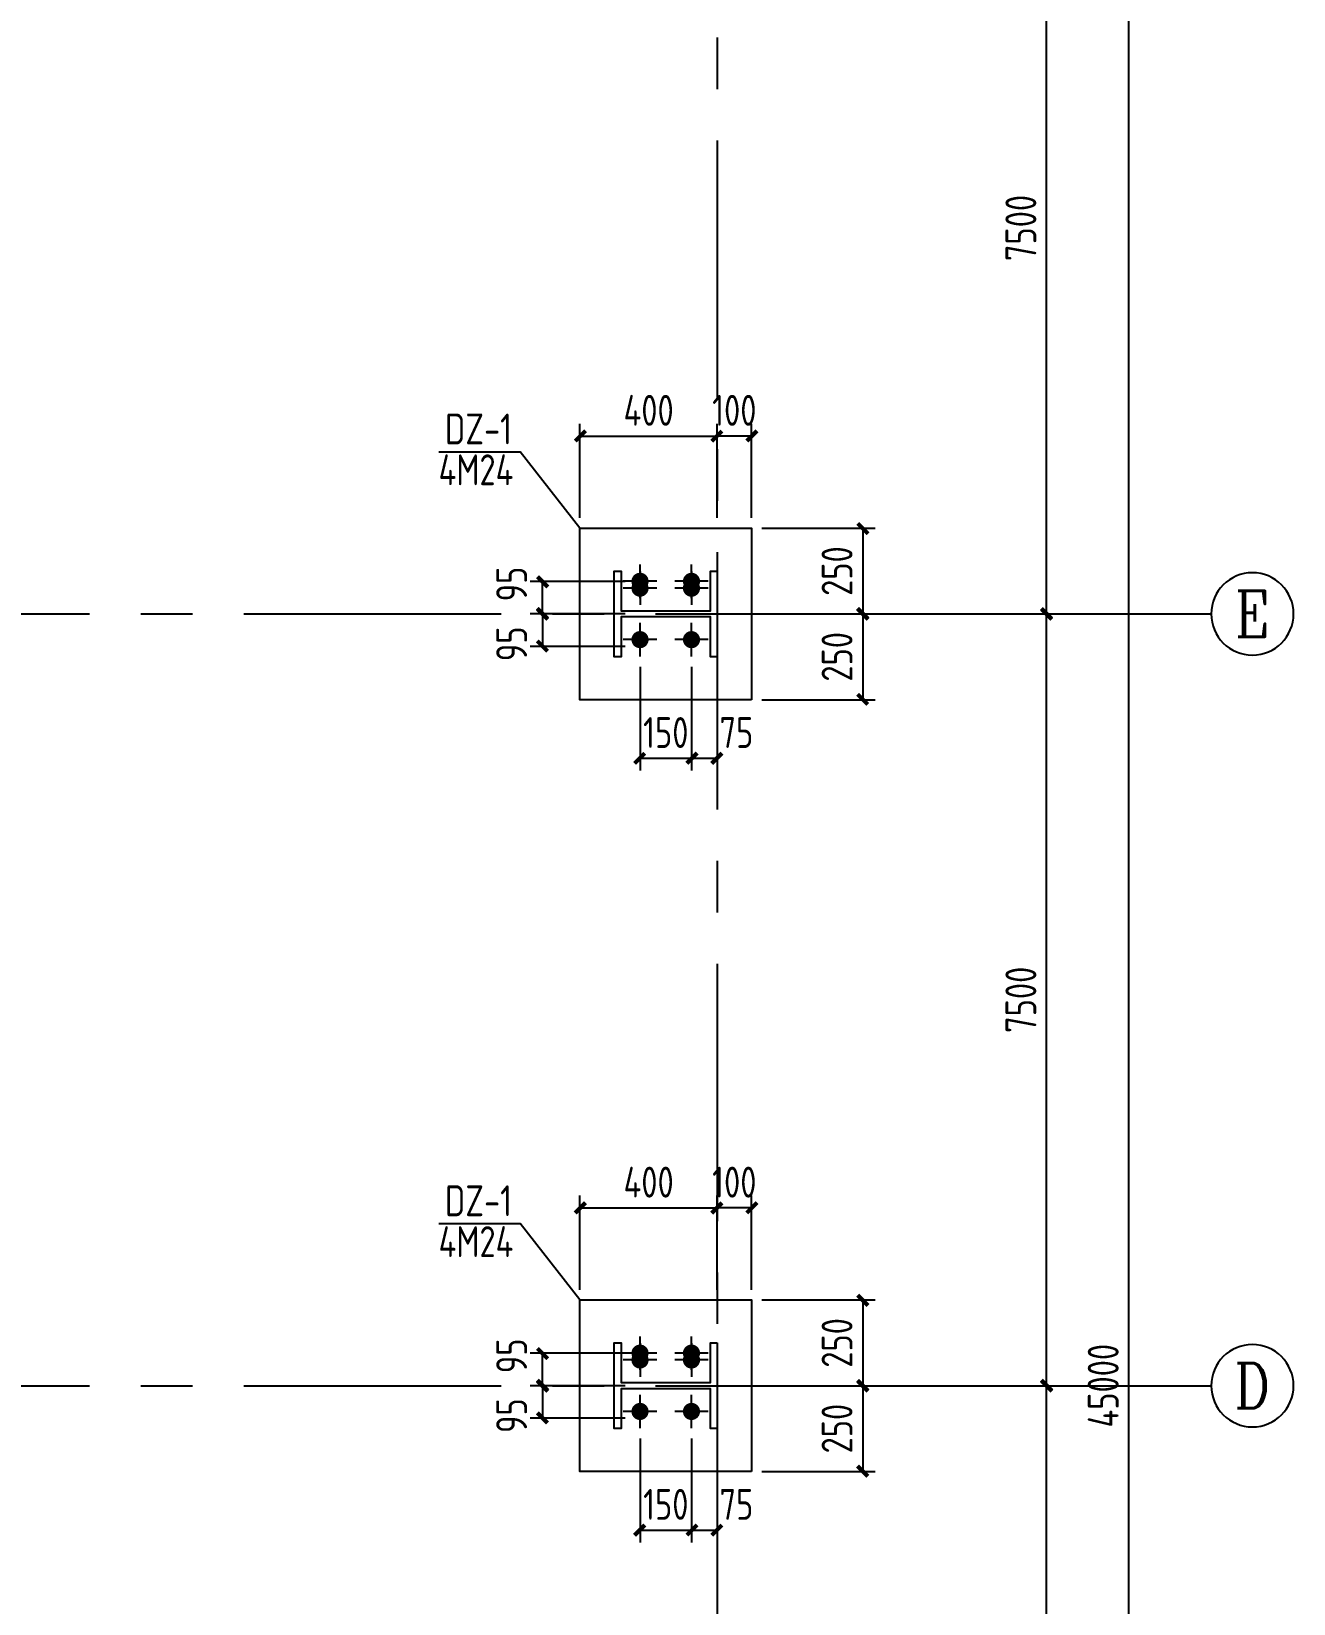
# Model space of a CAD drawing. Header units: millimetres. Extents: x 865490 to 879904, y 39442 to 44891.
# Drawn here: x 870213.7 to 870336.3, y 39725 to 39877.8 of the extents above; entities that cross this region are included whole.
import ezdxf
from ezdxf.enums import TextEntityAlignment as Align

# ---------------------------------------------------------------- set-up
doc = ezdxf.new("R2010")
doc.units = ezdxf.units.MM
doc.header["$LTSCALE"] = 1000
doc.header["$MEASUREMENT"] = 0
doc.linetypes.add('CENTER', pattern=[2, 1.25, -0.25, 0.25, -0.25])
doc.linetypes.add('DOTE', pattern=[2.42, 2, -0.2, 0.02, -0.2])
for name, color, linetype in [('AXIS', 3, 'Continuous'), ('AXIS_TEXT', 7, 'Continuous'), ('DIM', 7, 'Continuous'), ('DOTE', 1, 'DOTE'), ('M_Prof', 2, 'Continuous'), ('柱集中标注', 2, 'Continuous'), ('标注', 7, 'Continuous'), ('檩条', 34, 'Continuous')]:
    doc.layers.add(name, color=color, linetype=linetype)
doc.styles.add('_TCH_AXIS', font='COMPLEX', dxfattribs={"bigfont": 'GBCBIG'})
doc.styles.add('COMPLEX', font='COMPLEX')
doc.styles.add('GBHZ', font='gbenor.shx', dxfattribs={"width": 0.9, "bigfont": 'gbcbig.shx'})
doc.dimstyles.new('Y100', dxfattribs={"dimscale": 0, "dimtxt": 3, "dimasz": 0.01, "dimexe": 1.2, "dimexo": 2, "dimgap": 1, "dimtad": 1, "dimdec": 0, "dimlfac": 100, "dimzin": 0, "dimdsep": 46, "dimtxsty": 'GBHZ', "dimblk": 'DX', "dimcen": 0.09, "dimdle": 1, "dimclrd": 7, "dimclre": 7, "dimclrt": 7, "dimadec": 0, "dimazin": 0, "dimtfac": 1, "dimtdec": 0, "dimtix": 1, "dimtmove": 2, "dimatfit": 3, "dimldrblk": 'DX', "dimfxl": 0, "dimtolj": 1, "dimtzin": 0, "dimarcsym": 0})
doc.dimstyles.new('Y30', dxfattribs={"dimscale": 0, "dimtxt": 3, "dimasz": 0.01, "dimexe": 1.2, "dimexo": 1, "dimgap": 1, "dimtad": 1, "dimdec": 0, "dimlfac": 30, "dimzin": 0, "dimdsep": 46, "dimtxsty": 'GBHZ', "dimblk1": 'DX', "dimblk2": 'DX', "dimsah": 1, "dimcen": 0.09, "dimdle": 1, "dimadec": 0, "dimazin": 0, "dimtfac": 1, "dimtdec": 0, "dimtix": 1, "dimtmove": 2, "dimatfit": 3, "dimldrblk": 'DX', "dimfxl": 0, "dimtolj": 1, "dimtzin": 0, "dimarcsym": 0})

# ---------------------------------------------------------------- blocks, each defined once
blk = doc.blocks.new('_AXISO')
blk.add_circle((0, 0), 0.5)
at = {"layer": 'AXIS_TEXT', "style": 'COMPLEX', "width": 1.041667}
blk.add_attdef('A', text='', height=0.56, dxfattribs=at).set_placement((-0.25, -0.28), (0.25, -0.28), align=Align.FIT)
blk = doc.blocks.new('DX')
at = {"color": 0, "linetype": 'ByBlock', "const_width": 40}
blk.add_lwpolyline([(-54, -51), (46, 49)], dxfattribs=at)
blk = doc.blocks.new('*D1716')
at = {"layer": 'Defpoints', "color": 0, "transparency": 16777216}
for p in [(870296.31, 39746.22), (870312.31, 39746.22), (870296.31, 39671.22)]:
    blk.add_point(p, dxfattribs=at)
at = {"layer": 'dim', "color": 7, "lineweight": -2, "transparency": 16777216}
for p, q in [((870298.31, 39746.22), (870313.51, 39746.22)), ((870312.31, 39671.23), (870312.31, 39746.21)), ((870298.31, 39671.22), (870313.51, 39671.22))]:
    blk.add_line(p, q, dxfattribs=at)
at = {"layer": 'dim', "color": 7, "lineweight": -2, "transparency": 16777216, "xscale": 0.01, "yscale": 0.01, "zscale": 0.01}
for p, rotation in [((870312.31, 39746.22), 90), ((870312.31, 39671.22), 270)]:
    blk.add_blockref('DX', p, dxfattribs=dict(at, rotation=rotation))
at = {"layer": 'dim', "color": 7, "transparency": 16777216, "insert": (870309.81, 39708.72), "char_height": 3, "attachment_point": 5, "rotation": 90, "style": 'GBHZ'}
blk.add_mtext('\\A1;7500', dxfattribs=at)
blk = doc.blocks.new('*D1717')
at = {"layer": 'Defpoints', "color": 0, "transparency": 16777216}
for p in [(870296.31, 39821.22), (870312.31, 39821.22), (870296.31, 39746.22)]:
    blk.add_point(p, dxfattribs=at)
at = {"layer": 'dim', "color": 7, "lineweight": -2, "transparency": 16777216}
for p, q in [((870298.31, 39821.22), (870313.51, 39821.22)), ((870312.31, 39746.23), (870312.31, 39821.21)), ((870298.31, 39746.22), (870313.51, 39746.22))]:
    blk.add_line(p, q, dxfattribs=at)
at = {"layer": 'dim', "color": 7, "lineweight": -2, "transparency": 16777216, "xscale": 0.01, "yscale": 0.01, "zscale": 0.01}
for p, rotation in [((870312.31, 39821.22), 90), ((870312.31, 39746.22), 270)]:
    blk.add_blockref('DX', p, dxfattribs=dict(at, rotation=rotation))
at = {"layer": 'dim', "color": 7, "transparency": 16777216, "insert": (870309.81, 39783.72), "char_height": 3, "attachment_point": 5, "rotation": 90, "style": 'GBHZ'}
blk.add_mtext('\\A1;7500', dxfattribs=at)
blk = doc.blocks.new('*D1718')
at = {"layer": 'Defpoints', "color": 0, "transparency": 16777216}
for p in [(870296.31, 39896.22), (870312.31, 39896.22), (870296.31, 39821.22)]:
    blk.add_point(p, dxfattribs=at)
at = {"layer": 'dim', "color": 7, "lineweight": -2, "transparency": 16777216}
for p, q in [((870298.31, 39896.22), (870313.51, 39896.22)), ((870312.31, 39821.23), (870312.31, 39896.21)), ((870298.31, 39821.22), (870313.51, 39821.22))]:
    blk.add_line(p, q, dxfattribs=at)
at = {"layer": 'dim', "color": 7, "lineweight": -2, "transparency": 16777216, "xscale": 0.01, "yscale": 0.01, "zscale": 0.01}
for p, rotation in [((870312.31, 39896.22), 90), ((870312.31, 39821.22), 270)]:
    blk.add_blockref('DX', p, dxfattribs=dict(at, rotation=rotation))
at = {"layer": 'dim', "color": 7, "transparency": 16777216, "insert": (870309.81, 39858.72), "char_height": 3, "attachment_point": 5, "rotation": 90, "style": 'GBHZ'}
blk.add_mtext('\\A1;7500', dxfattribs=at)
blk = doc.blocks.new('*D1720')
at = {"layer": 'Defpoints', "color": 0, "transparency": 16777216}
for p in [(870296.31, 39971.22), (870320.31, 39971.22), (870296.31, 39521.22)]:
    blk.add_point(p, dxfattribs=at)
at = {"layer": 'dim', "color": 7, "lineweight": -2, "transparency": 16777216}
for p, q in [((870298.31, 39971.22), (870321.51, 39971.22)), ((870320.31, 39521.23), (870320.31, 39971.21)), ((870298.31, 39521.22), (870321.51, 39521.22))]:
    blk.add_line(p, q, dxfattribs=at)
at = {"layer": 'dim', "color": 7, "lineweight": -2, "transparency": 16777216, "xscale": 0.01, "yscale": 0.01, "zscale": 0.01}
for p, rotation in [((870320.31, 39971.22), 90), ((870320.31, 39521.22), 270)]:
    blk.add_blockref('DX', p, dxfattribs=dict(at, rotation=rotation))
at = {"layer": 'dim', "color": 7, "transparency": 16777216, "insert": (870317.81, 39746.22), "char_height": 3, "attachment_point": 5, "rotation": 90, "style": 'GBHZ'}
blk.add_mtext('\\A1;45000', dxfattribs=at)
blk = doc.blocks.new('*D1882')
at = {"layer": 'Defpoints', "color": 0, "transparency": 16777216}
for p in [(870280.31, 39763.5), (870266.97, 39754.55), (870280.31, 39754.55)]:
    blk.add_point(p, dxfattribs=at)
at = {"layer": 'dim', "color": 0, "lineweight": -2, "transparency": 16777216}
for p, q in [((870266.97, 39755.55), (870266.97, 39764.7)), ((870280.31, 39755.55), (870280.31, 39764.7)), ((870266.98, 39763.5), (870280.3, 39763.5))]:
    blk.add_line(p, q, dxfattribs=at)
at = {"layer": 'dim', "color": 0, "lineweight": -2, "transparency": 16777216, "xscale": 0.01, "yscale": 0.01, "zscale": 0.01, "rotation": 180}
blk.add_blockref('DX', (870266.97, 39763.5), dxfattribs=at)
at = {"layer": 'dim', "color": 0, "lineweight": -2, "transparency": 16777216, "xscale": 0.01, "yscale": 0.01, "zscale": 0.01}
blk.add_blockref('DX', (870280.31, 39763.5), dxfattribs=at)
at = {"layer": 'dim', "color": 0, "transparency": 16777216, "insert": (870273.64, 39766), "char_height": 3, "attachment_point": 5, "style": 'GBHZ'}
blk.add_mtext('\\A1;400', dxfattribs=at)
blk = doc.blocks.new('*D1883')
at = {"layer": 'Defpoints', "color": 0, "transparency": 16777216}
for p in [(870283.64, 39754.55), (870283.64, 39746.22), (870294.45, 39746.22)]:
    blk.add_point(p, dxfattribs=at)
at = {"layer": 'dim', "color": 0, "lineweight": -2, "transparency": 16777216}
for p, q in [((870284.64, 39754.55), (870295.65, 39754.55)), ((870294.45, 39754.54), (870294.45, 39746.23)), ((870284.64, 39746.22), (870295.65, 39746.22))]:
    blk.add_line(p, q, dxfattribs=at)
at = {"layer": 'dim', "color": 0, "lineweight": -2, "transparency": 16777216, "xscale": 0.01, "yscale": 0.01, "zscale": 0.01}
for p, rotation in [((870294.45, 39754.55), 90), ((870294.45, 39746.22), 270)]:
    blk.add_blockref('DX', p, dxfattribs=dict(at, rotation=rotation))
at = {"layer": 'dim', "color": 0, "transparency": 16777216, "insert": (870291.95, 39750.38), "char_height": 3, "attachment_point": 5, "rotation": 90, "style": 'GBHZ'}
blk.add_mtext('\\A1;250', dxfattribs=at)
blk = doc.blocks.new('*D1884')
at = {"layer": 'Defpoints', "color": 0, "transparency": 16777216}
for p in [(870283.64, 39746.22), (870283.64, 39737.88), (870294.45, 39737.88)]:
    blk.add_point(p, dxfattribs=at)
at = {"layer": 'dim', "color": 0, "lineweight": -2, "transparency": 16777216}
for p, q in [((870284.64, 39746.22), (870295.65, 39746.22)), ((870294.45, 39746.21), (870294.45, 39737.89)), ((870284.64, 39737.88), (870295.65, 39737.88))]:
    blk.add_line(p, q, dxfattribs=at)
at = {"layer": 'dim', "color": 0, "lineweight": -2, "transparency": 16777216, "xscale": 0.01, "yscale": 0.01, "zscale": 0.01}
for p, rotation in [((870294.45, 39746.22), 90), ((870294.45, 39737.88), 270)]:
    blk.add_blockref('DX', p, dxfattribs=dict(at, rotation=rotation))
at = {"layer": 'dim', "color": 0, "transparency": 16777216, "insert": (870291.95, 39742.05), "char_height": 3, "attachment_point": 5, "rotation": 90, "style": 'GBHZ'}
blk.add_mtext('\\A1;250', dxfattribs=at)
blk = doc.blocks.new('*D1885')
at = {"layer": 'Defpoints', "color": 0, "transparency": 16777216}
for p in [(870263.33, 39749.38), (870272.37, 39749.38), (870272.37, 39746.22)]:
    blk.add_point(p, dxfattribs=at)
at = {"layer": 'dim', "color": 0, "lineweight": -2, "transparency": 16777216}
for p, q in [((870271.37, 39749.38), (870262.13, 39749.38)), ((870263.33, 39746.23), (870263.33, 39749.37)), ((870271.37, 39746.22), (870262.13, 39746.22))]:
    blk.add_line(p, q, dxfattribs=at)
at = {"layer": 'dim', "color": 0, "lineweight": -2, "transparency": 16777216, "xscale": 0.01, "yscale": 0.01, "zscale": 0.01}
for p, rotation in [((870263.33, 39749.38), 90), ((870263.33, 39746.22), 270)]:
    blk.add_blockref('DX', p, dxfattribs=dict(at, rotation=rotation))
at = {"layer": 'dim', "color": 0, "transparency": 16777216, "insert": (870260.33, 39749.12), "char_height": 3, "attachment_point": 5, "rotation": 90, "style": 'GBHZ'}
blk.add_mtext('\\A1;95', dxfattribs=at)
blk = doc.blocks.new('*D1886')
at = {"layer": 'Defpoints', "color": 0, "transparency": 16777216}
for p in [(870272.81, 39742.09), (870277.81, 39742.09), (870277.81, 39732.19)]:
    blk.add_point(p, dxfattribs=at)
at = {"layer": '标注', "color": 0, "lineweight": -2, "transparency": 16777216}
for p, q in [((870272.81, 39741.09), (870272.81, 39730.99)), ((870277.81, 39741.09), (870277.81, 39730.99)), ((870272.8, 39732.19), (870272.79, 39732.19)), ((870272.81, 39732.19), (870277.81, 39732.19)), ((870277.82, 39732.19), (870277.83, 39732.19))]:
    blk.add_line(p, q, dxfattribs=at)
at = {"layer": '标注', "color": 0, "lineweight": -2, "transparency": 16777216, "xscale": 0.01, "yscale": 0.01, "zscale": 0.01}
blk.add_blockref('DX', (870272.81, 39732.19), dxfattribs=at)
at = {"layer": '标注', "color": 0, "lineweight": -2, "transparency": 16777216, "xscale": 0.01, "yscale": 0.01, "zscale": 0.01, "rotation": 180}
blk.add_blockref('DX', (870277.81, 39732.19), dxfattribs=at)
at = {"layer": '标注', "color": 0, "transparency": 16777216, "insert": (870275.31, 39734.69), "char_height": 3, "attachment_point": 5, "style": 'GBHZ'}
blk.add_mtext('\\A1;150', dxfattribs=at)
blk = doc.blocks.new('*D1887')
at = {"layer": 'Defpoints', "color": 0, "transparency": 16777216}
for p in [(870277.81, 39742.09), (870280.31, 39742.05), (870280.31, 39732.19)]:
    blk.add_point(p, dxfattribs=at)
at = {"layer": '标注', "color": 0, "lineweight": -2, "transparency": 16777216}
for p, q in [((870277.81, 39741.09), (870277.81, 39730.99)), ((870280.31, 39741.05), (870280.31, 39730.99)), ((870277.82, 39732.19), (870280.3, 39732.19))]:
    blk.add_line(p, q, dxfattribs=at)
at = {"layer": '标注', "color": 0, "lineweight": -2, "transparency": 16777216, "xscale": 0.01, "yscale": 0.01, "zscale": 0.01, "rotation": 180}
blk.add_blockref('DX', (870277.81, 39732.19), dxfattribs=at)
at = {"layer": '标注', "color": 0, "lineweight": -2, "transparency": 16777216, "xscale": 0.01, "yscale": 0.01, "zscale": 0.01}
blk.add_blockref('DX', (870280.31, 39732.19), dxfattribs=at)
at = {"layer": '标注', "color": 0, "transparency": 16777216, "insert": (870282.17, 39734.69), "char_height": 3, "attachment_point": 5, "style": 'GBHZ'}
blk.add_mtext('\\A1;75', dxfattribs=at)
blk = doc.blocks.new('*D1888')
at = {"layer": 'Defpoints', "color": 0, "transparency": 16777216}
for p in [(870280.31, 39763.5), (870280.31, 39754.55), (870283.64, 39754.55)]:
    blk.add_point(p, dxfattribs=at)
at = {"layer": 'dim', "color": 0, "lineweight": -2, "transparency": 16777216}
for p, q in [((870280.31, 39755.55), (870280.31, 39764.7)), ((870283.64, 39755.55), (870283.64, 39764.7)), ((870280.3, 39763.5), (870280.29, 39763.5)), ((870283.64, 39763.5), (870280.31, 39763.5)), ((870283.65, 39763.5), (870283.66, 39763.5))]:
    blk.add_line(p, q, dxfattribs=at)
at = {"layer": 'dim', "color": 0, "lineweight": -2, "transparency": 16777216, "xscale": 0.01, "yscale": 0.01, "zscale": 0.01}
blk.add_blockref('DX', (870280.31, 39763.5), dxfattribs=at)
at = {"layer": 'dim', "color": 0, "lineweight": -2, "transparency": 16777216, "xscale": 0.01, "yscale": 0.01, "zscale": 0.01, "rotation": 180}
blk.add_blockref('DX', (870283.64, 39763.5), dxfattribs=at)
at = {"layer": 'dim', "color": 0, "transparency": 16777216, "insert": (870281.97, 39766), "char_height": 3, "attachment_point": 5, "style": 'GBHZ'}
blk.add_mtext('\\A1;100', dxfattribs=at)
blk = doc.blocks.new('*D1889')
at = {"layer": 'Defpoints', "color": 0, "transparency": 16777216}
for p in [(870272.37, 39746.22), (870263.33, 39743.05), (870272.37, 39743.05)]:
    blk.add_point(p, dxfattribs=at)
at = {"layer": 'dim', "color": 0, "lineweight": -2, "transparency": 16777216}
for p, q in [((870271.37, 39746.22), (870262.13, 39746.22)), ((870263.33, 39746.21), (870263.33, 39743.06)), ((870271.37, 39743.05), (870262.13, 39743.05))]:
    blk.add_line(p, q, dxfattribs=at)
at = {"layer": 'dim', "color": 0, "lineweight": -2, "transparency": 16777216, "xscale": 0.01, "yscale": 0.01, "zscale": 0.01}
for p, rotation in [((870263.33, 39746.22), 90), ((870263.33, 39743.05), 270)]:
    blk.add_blockref('DX', p, dxfattribs=dict(at, rotation=rotation))
at = {"layer": 'dim', "color": 0, "transparency": 16777216, "insert": (870260.33, 39743.31), "char_height": 3, "attachment_point": 5, "rotation": 90, "style": 'GBHZ'}
blk.add_mtext('\\A1;95', dxfattribs=at)
blk = doc.blocks.new('*D1850')
at = {"layer": 'Defpoints', "color": 0, "transparency": 16777216}
for p in [(870280.31, 39838.5), (870266.97, 39829.55), (870280.31, 39829.55)]:
    blk.add_point(p, dxfattribs=at)
at = {"layer": 'dim', "color": 0, "lineweight": -2, "transparency": 16777216}
for p, q in [((870266.97, 39830.55), (870266.97, 39839.7)), ((870280.31, 39830.55), (870280.31, 39839.7)), ((870266.98, 39838.5), (870280.3, 39838.5))]:
    blk.add_line(p, q, dxfattribs=at)
at = {"layer": 'dim', "color": 0, "lineweight": -2, "transparency": 16777216, "xscale": 0.01, "yscale": 0.01, "zscale": 0.01, "rotation": 180}
blk.add_blockref('DX', (870266.97, 39838.5), dxfattribs=at)
at = {"layer": 'dim', "color": 0, "lineweight": -2, "transparency": 16777216, "xscale": 0.01, "yscale": 0.01, "zscale": 0.01}
blk.add_blockref('DX', (870280.31, 39838.5), dxfattribs=at)
at = {"layer": 'dim', "color": 0, "transparency": 16777216, "insert": (870273.64, 39841), "char_height": 3, "attachment_point": 5, "style": 'GBHZ'}
blk.add_mtext('\\A1;400', dxfattribs=at)
blk = doc.blocks.new('*D1851')
at = {"layer": 'Defpoints', "color": 0, "transparency": 16777216}
for p in [(870283.64, 39829.55), (870283.64, 39821.22), (870294.45, 39821.22)]:
    blk.add_point(p, dxfattribs=at)
at = {"layer": 'dim', "color": 0, "lineweight": -2, "transparency": 16777216}
for p, q in [((870284.64, 39829.55), (870295.65, 39829.55)), ((870294.45, 39829.54), (870294.45, 39821.23)), ((870284.64, 39821.22), (870295.65, 39821.22))]:
    blk.add_line(p, q, dxfattribs=at)
at = {"layer": 'dim', "color": 0, "lineweight": -2, "transparency": 16777216, "xscale": 0.01, "yscale": 0.01, "zscale": 0.01}
for p, rotation in [((870294.45, 39829.55), 90), ((870294.45, 39821.22), 270)]:
    blk.add_blockref('DX', p, dxfattribs=dict(at, rotation=rotation))
at = {"layer": 'dim', "color": 0, "transparency": 16777216, "insert": (870291.95, 39825.38), "char_height": 3, "attachment_point": 5, "rotation": 90, "style": 'GBHZ'}
blk.add_mtext('\\A1;250', dxfattribs=at)
blk = doc.blocks.new('*D1852')
at = {"layer": 'Defpoints', "color": 0, "transparency": 16777216}
for p in [(870283.64, 39821.22), (870283.64, 39812.88), (870294.45, 39812.88)]:
    blk.add_point(p, dxfattribs=at)
at = {"layer": 'dim', "color": 0, "lineweight": -2, "transparency": 16777216}
for p, q in [((870284.64, 39821.22), (870295.65, 39821.22)), ((870294.45, 39821.21), (870294.45, 39812.89)), ((870284.64, 39812.88), (870295.65, 39812.88))]:
    blk.add_line(p, q, dxfattribs=at)
at = {"layer": 'dim', "color": 0, "lineweight": -2, "transparency": 16777216, "xscale": 0.01, "yscale": 0.01, "zscale": 0.01}
for p, rotation in [((870294.45, 39821.22), 90), ((870294.45, 39812.88), 270)]:
    blk.add_blockref('DX', p, dxfattribs=dict(at, rotation=rotation))
at = {"layer": 'dim', "color": 0, "transparency": 16777216, "insert": (870291.95, 39817.05), "char_height": 3, "attachment_point": 5, "rotation": 90, "style": 'GBHZ'}
blk.add_mtext('\\A1;250', dxfattribs=at)
blk = doc.blocks.new('*D1853')
at = {"layer": 'Defpoints', "color": 0, "transparency": 16777216}
for p in [(870263.33, 39824.38), (870272.37, 39824.38), (870272.37, 39821.22)]:
    blk.add_point(p, dxfattribs=at)
at = {"layer": 'dim', "color": 0, "lineweight": -2, "transparency": 16777216}
for p, q in [((870271.37, 39824.38), (870262.13, 39824.38)), ((870263.33, 39821.23), (870263.33, 39824.37)), ((870271.37, 39821.22), (870262.13, 39821.22))]:
    blk.add_line(p, q, dxfattribs=at)
at = {"layer": 'dim', "color": 0, "lineweight": -2, "transparency": 16777216, "xscale": 0.01, "yscale": 0.01, "zscale": 0.01}
for p, rotation in [((870263.33, 39824.38), 90), ((870263.33, 39821.22), 270)]:
    blk.add_blockref('DX', p, dxfattribs=dict(at, rotation=rotation))
at = {"layer": 'dim', "color": 0, "transparency": 16777216, "insert": (870260.33, 39824.12), "char_height": 3, "attachment_point": 5, "rotation": 90, "style": 'GBHZ'}
blk.add_mtext('\\A1;95', dxfattribs=at)
blk = doc.blocks.new('*D1854')
at = {"layer": 'Defpoints', "color": 0, "transparency": 16777216}
for p in [(870272.81, 39817.09), (870277.81, 39817.09), (870277.81, 39807.19)]:
    blk.add_point(p, dxfattribs=at)
at = {"layer": '标注', "color": 0, "lineweight": -2, "transparency": 16777216}
for p, q in [((870272.81, 39816.09), (870272.81, 39805.99)), ((870277.81, 39816.09), (870277.81, 39805.99)), ((870272.8, 39807.19), (870272.79, 39807.19)), ((870272.81, 39807.19), (870277.81, 39807.19)), ((870277.82, 39807.19), (870277.83, 39807.19))]:
    blk.add_line(p, q, dxfattribs=at)
at = {"layer": '标注', "color": 0, "lineweight": -2, "transparency": 16777216, "xscale": 0.01, "yscale": 0.01, "zscale": 0.01}
blk.add_blockref('DX', (870272.81, 39807.19), dxfattribs=at)
at = {"layer": '标注', "color": 0, "lineweight": -2, "transparency": 16777216, "xscale": 0.01, "yscale": 0.01, "zscale": 0.01, "rotation": 180}
blk.add_blockref('DX', (870277.81, 39807.19), dxfattribs=at)
at = {"layer": '标注', "color": 0, "transparency": 16777216, "insert": (870275.31, 39809.69), "char_height": 3, "attachment_point": 5, "style": 'GBHZ'}
blk.add_mtext('\\A1;150', dxfattribs=at)
blk = doc.blocks.new('*D1855')
at = {"layer": 'Defpoints', "color": 0, "transparency": 16777216}
for p in [(870277.81, 39817.09), (870280.31, 39817.05), (870280.31, 39807.19)]:
    blk.add_point(p, dxfattribs=at)
at = {"layer": '标注', "color": 0, "lineweight": -2, "transparency": 16777216}
for p, q in [((870277.81, 39816.09), (870277.81, 39805.99)), ((870280.31, 39816.05), (870280.31, 39805.99)), ((870277.82, 39807.19), (870280.3, 39807.19))]:
    blk.add_line(p, q, dxfattribs=at)
at = {"layer": '标注', "color": 0, "lineweight": -2, "transparency": 16777216, "xscale": 0.01, "yscale": 0.01, "zscale": 0.01, "rotation": 180}
blk.add_blockref('DX', (870277.81, 39807.19), dxfattribs=at)
at = {"layer": '标注', "color": 0, "lineweight": -2, "transparency": 16777216, "xscale": 0.01, "yscale": 0.01, "zscale": 0.01}
blk.add_blockref('DX', (870280.31, 39807.19), dxfattribs=at)
at = {"layer": '标注', "color": 0, "transparency": 16777216, "insert": (870282.17, 39809.69), "char_height": 3, "attachment_point": 5, "style": 'GBHZ'}
blk.add_mtext('\\A1;75', dxfattribs=at)
blk = doc.blocks.new('*D1856')
at = {"layer": 'Defpoints', "color": 0, "transparency": 16777216}
for p in [(870280.31, 39838.5), (870280.31, 39829.55), (870283.64, 39829.55)]:
    blk.add_point(p, dxfattribs=at)
at = {"layer": 'dim', "color": 0, "lineweight": -2, "transparency": 16777216}
for p, q in [((870280.31, 39830.55), (870280.31, 39839.7)), ((870283.64, 39830.55), (870283.64, 39839.7)), ((870280.3, 39838.5), (870280.29, 39838.5)), ((870283.64, 39838.5), (870280.31, 39838.5)), ((870283.65, 39838.5), (870283.66, 39838.5))]:
    blk.add_line(p, q, dxfattribs=at)
at = {"layer": 'dim', "color": 0, "lineweight": -2, "transparency": 16777216, "xscale": 0.01, "yscale": 0.01, "zscale": 0.01}
blk.add_blockref('DX', (870280.31, 39838.5), dxfattribs=at)
at = {"layer": 'dim', "color": 0, "lineweight": -2, "transparency": 16777216, "xscale": 0.01, "yscale": 0.01, "zscale": 0.01, "rotation": 180}
blk.add_blockref('DX', (870283.64, 39838.5), dxfattribs=at)
at = {"layer": 'dim', "color": 0, "transparency": 16777216, "insert": (870281.97, 39841), "char_height": 3, "attachment_point": 5, "style": 'GBHZ'}
blk.add_mtext('\\A1;100', dxfattribs=at)
blk = doc.blocks.new('*D1857')
at = {"layer": 'Defpoints', "color": 0, "transparency": 16777216}
for p in [(870272.37, 39821.22), (870263.33, 39818.05), (870272.37, 39818.05)]:
    blk.add_point(p, dxfattribs=at)
at = {"layer": 'dim', "color": 0, "lineweight": -2, "transparency": 16777216}
for p, q in [((870271.37, 39821.22), (870262.13, 39821.22)), ((870263.33, 39821.21), (870263.33, 39818.06)), ((870271.37, 39818.05), (870262.13, 39818.05))]:
    blk.add_line(p, q, dxfattribs=at)
at = {"layer": 'dim', "color": 0, "lineweight": -2, "transparency": 16777216, "xscale": 0.01, "yscale": 0.01, "zscale": 0.01}
for p, rotation in [((870263.33, 39821.22), 90), ((870263.33, 39818.05), 270)]:
    blk.add_blockref('DX', p, dxfattribs=dict(at, rotation=rotation))
at = {"layer": 'dim', "color": 0, "transparency": 16777216, "insert": (870260.33, 39818.31), "char_height": 3, "attachment_point": 5, "rotation": 90, "style": 'GBHZ'}
blk.add_mtext('\\A1;95', dxfattribs=at)

msp = doc.modelspace()

# ---------------------------------------------------------------- linework, layer by layer
for p, q in [((870272.805, 39822.759), (870272.805, 39826.009)), ((870272.805, 39825.343), (870272.805, 39822.093)), ((870277.805, 39822.759), (870277.805, 39826.009)), ((870277.805, 39825.343), (870277.805, 39822.093)), ((870274.43, 39824.384), (870271.18, 39824.384)), ((870274.43, 39823.718), (870271.18, 39823.718)), ((870279.43, 39824.384), (870276.18, 39824.384)), ((870279.43, 39823.718), (870276.18, 39823.718)), ((870272.805, 39817.093), (870272.805, 39820.343)), ((870277.805, 39817.093), (870277.805, 39820.343)), ((870274.43, 39818.718), (870271.18, 39818.718)), ((870279.43, 39818.718), (870276.18, 39818.718)), ((870272.805, 39747.759), (870272.805, 39751.009)), ((870272.805, 39750.343), (870272.805, 39747.093)), ((870277.805, 39747.759), (870277.805, 39751.009)), ((870277.805, 39750.343), (870277.805, 39747.093)), ((870274.43, 39749.384), (870271.18, 39749.384)), ((870274.43, 39748.718), (870271.18, 39748.718)), ((870279.43, 39749.384), (870276.18, 39749.384)), ((870279.43, 39748.718), (870276.18, 39748.718)), ((870272.805, 39742.093), (870272.805, 39745.343)), ((870277.805, 39742.093), (870277.805, 39745.343)), ((870274.43, 39743.718), (870271.18, 39743.718)), ((870279.43, 39743.718), (870276.18, 39743.718))]:
    msp.add_line(p, q)
for points in [[(870283.639, 39812.884), (870266.972, 39812.884), (870266.972, 39829.551), (870283.639, 39829.551)], [(870283.639, 39737.884), (870266.972, 39737.884), (870266.972, 39754.551), (870283.639, 39754.551)]]:
    msp.add_lwpolyline(points, close=True)
at = {"layer": 'AXIS', "color": 0}
for p, q in [((870296.305, 39821.218), (870328.305, 39821.218)), ((870296.305, 39746.218), (870328.305, 39746.218))]:
    msp.add_line(p, q, dxfattribs=at)
at = {"layer": 'dim', "const_width": 0.833}
for points in [[(870272.805, 39824.801, -1), (870272.805, 39823.968, -1)], [(870277.805, 39824.801, -1), (870277.805, 39823.968, -1)], [(870272.805, 39823.301, 1), (870272.805, 39824.134, 1)], [(870277.805, 39823.301, 1), (870277.805, 39824.134, 1)], [(870272.805, 39819.134, -1), (870272.805, 39818.301, -1)], [(870277.805, 39819.134, -1), (870277.805, 39818.301, -1)], [(870272.805, 39749.801, -1), (870272.805, 39748.968, -1)], [(870277.805, 39749.801, -1), (870277.805, 39748.968, -1)], [(870272.805, 39748.301, 1), (870272.805, 39749.134, 1)], [(870277.805, 39748.301, 1), (870277.805, 39749.134, 1)], [(870272.805, 39744.134, -1), (870272.805, 39743.301, -1)], [(870277.805, 39744.134, -1), (870277.805, 39743.301, -1)]]:
    msp.add_lwpolyline(points, format="xyb", close=True, dxfattribs=at)
at = {"layer": 'DOTE', "linetype": 'CENTER', "ltscale": 0.02}
for p, q in [((870280.305, 39987.218), (870280.305, 39505.218)), ((869794.305, 39821.218), (870296.305, 39821.218)), ((869794.305, 39746.218), (870296.305, 39746.218))]:
    msp.add_line(p, q, dxfattribs=at)
at = {"layer": 'M_Prof'}
for points in [[(870280.305, 39825.384), (870280.305, 39817.051), (870279.639, 39817.051), (870279.639, 39820.918), (870270.972, 39820.918), (870270.972, 39817.051), (870270.305, 39817.051), (870270.305, 39825.384), (870270.972, 39825.384), (870270.972, 39821.518), (870279.639, 39821.518), (870279.639, 39825.384)], [(870280.305, 39750.384), (870280.305, 39742.051), (870279.639, 39742.051), (870279.639, 39745.918), (870270.972, 39745.918), (870270.972, 39742.051), (870270.305, 39742.051), (870270.305, 39750.384), (870270.972, 39750.384), (870270.972, 39746.518), (870279.639, 39746.518), (870279.639, 39750.384)]]:
    msp.add_lwpolyline(points, close=True, dxfattribs=at)
at = {"layer": '檩条'}
for p, q in [((870253.252, 39836.97), (870261.149, 39836.97)), ((870266.972, 39829.551), (870261.149, 39836.97)), ((870253.252, 39761.97), (870261.149, 39761.97)), ((870266.972, 39754.551), (870261.149, 39761.97))]:
    msp.add_line(p, q, dxfattribs=at)

# ---------------------------------------------------------------- block references
at = {"layer": 'AXIS', "color": 0}
ref = msp.add_blockref('_AXISO', (870332.305, 39821.218), dxfattribs=dict(at, xscale=-8, yscale=8, zscale=8))
ref.add_attrib('A', 'E', dxfattribs={"layer": 'AXIS_TEXT', "color": 0, "height": 4.454, "style": '_TCH_AXIS'}).set_placement((870330.608, 39818.99), (870334.002, 39818.99), align=Align.FIT)
ref = msp.add_blockref('_AXISO', (870332.305, 39746.218), dxfattribs=dict(at, xscale=-8, yscale=8, zscale=8))
ref.add_attrib('A', 'D', dxfattribs={"layer": 'AXIS_TEXT', "color": 0, "height": 4.353, "style": '_TCH_AXIS'}).set_placement((870330.544, 39744.041), (870334.067, 39744.041), align=Align.FIT)

# ---------------------------------------------------------------- texts
at = {"layer": '柱集中标注', "style": 'GBHZ', "width": 0.9}
for s, p in [('DZ-1', (870253.848, 39837.691)), ('4M24', (870253.228, 39833.72)), ('DZ-1', (870253.848, 39762.691)), ('4M24', (870253.228, 39758.72))]:
    msp.add_text(s, height=3, dxfattribs=at).set_placement(p)

# ---------------------------------------------------------------- dimensions: what is measured, and where the dimension line sits
at = {"layer": 'dim'}
for base, p1, p2, angle, dimstyle, picture, middle in [((870320.305, 39971.218), (870296.305, 39521.218), (870296.305, 39971.218), 90, 'Y100', '*D1720', (870317.805, 39746.218)), ((870312.305, 39896.218), (870296.305, 39821.218), (870296.305, 39896.218), 90, 'Y100', '*D1718', (870309.805, 39858.718)), ((870280.305, 39838.496), (870283.639, 39829.551), (870280.305, 39829.551), 180, 'Y30', '*D1856', (870281.972, 39840.996)), ((870294.446, 39821.218), (870283.639, 39829.551), (870283.639, 39821.218), 270, 'Y30', '*D1851', (870291.946, 39825.384)), ((870294.446, 39812.884), (870283.639, 39821.218), (870283.639, 39812.884), 270, 'Y30', '*D1852', (870291.946, 39817.051)), ((870312.305, 39821.218), (870296.305, 39746.218), (870296.305, 39821.218), 90, 'Y100', '*D1717', (870309.805, 39783.718)), ((870280.305, 39763.496), (870283.639, 39754.551), (870280.305, 39754.551), 180, 'Y30', '*D1888', (870281.972, 39765.996)), ((870294.446, 39746.218), (870283.639, 39754.551), (870283.639, 39746.218), 270, 'Y30', '*D1883', (870291.946, 39750.384)), ((870294.446, 39737.884), (870283.639, 39746.218), (870283.639, 39737.884), 270, 'Y30', '*D1884', (870291.946, 39742.051)), ((870312.305, 39746.218), (870296.305, 39671.218), (870296.305, 39746.218), 90, 'Y100', '*D1716', (870309.805, 39708.718))]:
    dim = msp.add_linear_dim(base=base, p1=p1, p2=p2, angle=angle, dimstyle=dimstyle, override={"dimscale": 1}, dxfattribs=at)
    dim.commit()
    dim.dimension.update_dxf_attribs({"geometry": picture, "text_midpoint": middle})
for base, p1, p2, picture, middle in [((870280.305, 39838.496), (870266.972, 39829.551), (870280.305, 39829.551), '*D1850', (870273.639, 39840.996)), ((870280.305, 39763.496), (870266.972, 39754.551), (870280.305, 39754.551), '*D1882', (870273.639, 39765.996))]:
    dim = msp.add_linear_dim(base=base, p1=p1, p2=p2, dimstyle='Y30', override={"dimscale": 1}, dxfattribs=at)
    dim.commit()
    dim.dimension.update_dxf_attribs({"geometry": picture, "text_midpoint": middle})
for base, p1, p2, angle, picture, middle in [((870263.327, 39824.384), (870272.371, 39821.218), (870272.371, 39824.384), 270, '*D1853', (870260.333, 39824.122)), ((870263.327, 39818.051), (870272.371, 39821.218), (870272.371, 39818.051), 90, '*D1857', (870260.333, 39818.313)), ((870263.327, 39749.384), (870272.371, 39746.218), (870272.371, 39749.384), 270, '*D1885', (870260.333, 39749.122)), ((870263.327, 39743.051), (870272.371, 39746.218), (870272.371, 39743.051), 90, '*D1889', (870260.333, 39743.313))]:
    dim = msp.add_linear_dim(base=base, p1=p1, p2=p2, angle=angle, dimstyle='Y30', override={"dimscale": 1}, dxfattribs=at)
    dim.commit()
    dim.dimension.update_dxf_attribs({"geometry": picture, "text_midpoint": middle, "dimtype": 160})
at = {"layer": '标注'}
for base, p1, p2, picture, middle in [((870277.805, 39807.19), (870272.805, 39817.093), (870277.805, 39817.093), '*D1854', (870275.305, 39809.69)), ((870277.805, 39732.19), (870272.805, 39742.093), (870277.805, 39742.093), '*D1886', (870275.305, 39734.69))]:
    dim = msp.add_linear_dim(base=base, p1=p1, p2=p2, angle=180, dimstyle='Y30', override={"dimscale": 1}, dxfattribs=at)
    dim.commit()
    dim.dimension.update_dxf_attribs({"geometry": picture, "text_midpoint": middle})
for base, p1, p2, picture, middle in [((870280.305, 39807.19), (870277.805, 39817.093), (870280.305, 39817.051), '*D1855', (870282.169, 39809.69)), ((870280.305, 39732.19), (870277.805, 39742.093), (870280.305, 39742.051), '*D1887', (870282.169, 39734.69))]:
    dim = msp.add_linear_dim(base=base, p1=p1, p2=p2, angle=180, dimstyle='Y30', override={"dimscale": 1}, dxfattribs=at)
    dim.commit()
    dim.dimension.update_dxf_attribs({"geometry": picture, "text_midpoint": middle, "dimtype": 160})

doc.saveas('drawing.dxf')
